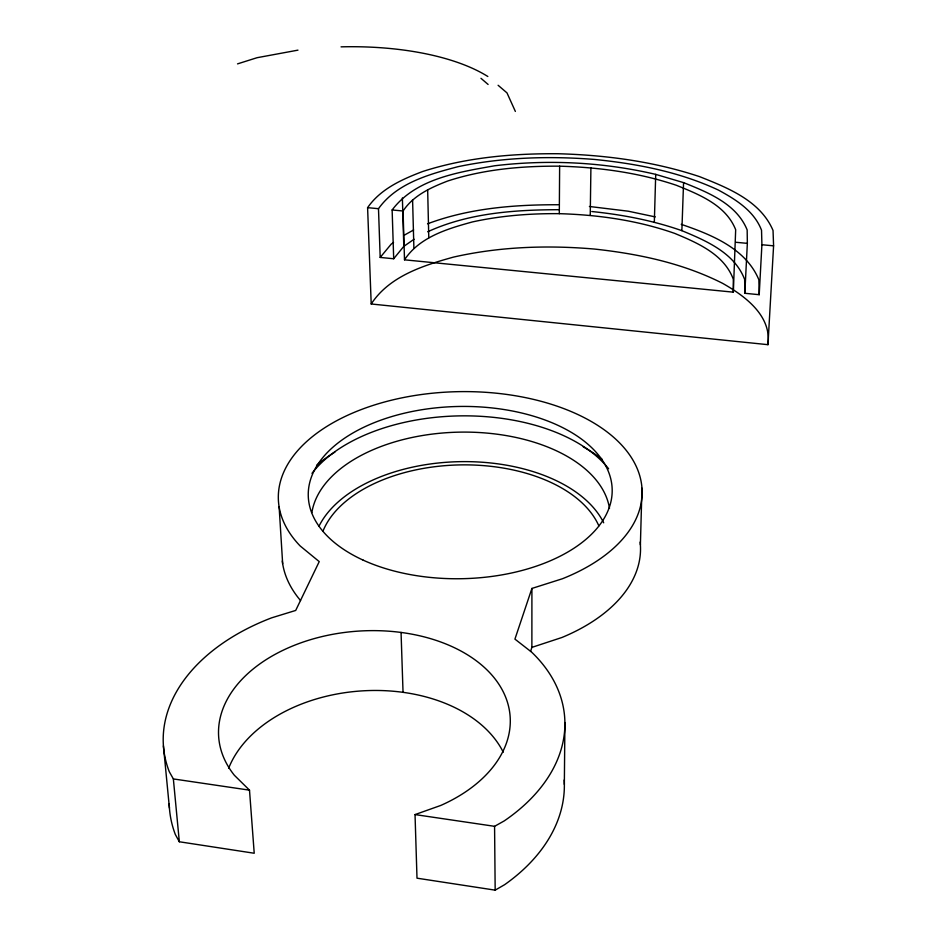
<?xml version="1.0" encoding="UTF-8"?>
<svg xmlns="http://www.w3.org/2000/svg" width="937" height="937" viewBox="0 0 937 937"><rect width="100%" height="100%" fill="white"/><g stroke="black" fill="none" stroke-linecap="round" stroke-linejoin="round"><path stroke-width="1.41" d="M530.553 651.473L531.876 647.385L531.911 588.436L562.411 578.75A181.907 103.164 -1.1 0 0 614.051 437.649A181.907 103.164 -1.1 0 0 368.44 406.963A181.907 103.164 -1.1 0 0 300.18 545.978L319.236 561.614L295.705 610.444L271.648 617.834A201.15 132.117 -4 0 0 169.316 771.772L173.357 778.928L179.33 841.766L254.22 853.244L249.5 790.16L234.332 775.239A146.067 95.797 -3.9 0 1 294.886 645.101A146.067 95.797 -3.9 0 1 490.719 673.773A146.067 95.797 -3.9 0 1 440.741 805.457L415.032 814.581L417 878.18L495.169 890.15L504.574 884.715A197.883 134.764 -4.2 0 0 564.191 780.017M733.331 292.157L733.308 279.238C724.078 254.337 697.585 242.929 674.792 233.43C637.734 220.371 598.474 214.819 559.307 213.671L559.635 166.177C521.862 165.919 483.691 169.246 447.628 181.04C430.821 187.552 413.346 195.435 403.074 211.001L404.503 259.818L733.331 292.157L735.674 229.729C725.964 205.121 699.189 194.509 676.42 185.303C638.823 172.631 599.188 167.29 559.635 166.177M564.343 784.398L564.917 722.544M590.24 215.393L590.907 167.852M640.393 544.807L641.962 488.224M654.331 222.151L655.713 174.376C603.077 162.078 548.332 159.337 494.677 165.767C458.404 172.244 415.805 178.534 392.135 209.97L393.692 258.753L380.188 257.429L378.489 208.693C396.773 183.102 429.041 174.329 457.935 166.704C502.724 157.287 548.813 155.847 594.351 159.431C636.832 163.682 679.454 171.846 718.351 190.047C735.791 199.499 754.098 210.837 761.535 230.233L761.91 244.733L759.204 294.698L744.821 293.281L744.657 279.472C734.585 252.931 706.275 240.786 681.867 230.666C652.773 220.453 622.391 214.667 591.762 211.516M681.867 230.666L683.565 182.621L655.713 174.376M744.821 293.281L747.351 243.362L747.164 229.952C736.564 203.739 707.962 192.425 683.565 182.621M767.965 344.675L773.587 245.834L773.037 230.467C760.34 200.635 727.627 187.787 699.529 176.625C653.967 161.48 605.993 155.05 558.112 153.738C512.422 153.422 466.275 157.439 422.587 171.53C401.95 179.377 380.574 188.899 367.597 207.663L371.204 303.986L767.965 344.675C771.819 315.628 744.95 295.998 722.65 283.361C682.804 263.168 638.577 253.833 594.456 249.055C547.407 245.014 499.69 246.618 453.543 257.089C423.102 265.534 389.429 276.181 371.204 303.986M531.911 588.436L514.928 639.116L531.572 652.082A201.15 132.117 -4 0 1 504.129 820.976L494.572 826.317L415.032 814.581M404.503 259.818C419.518 237.026 447.417 228.804 472.353 221.952C500.897 215.651 530.119 213.39 559.307 213.671M393.692 258.753L403.8 246.361L414.072 239.251M380.188 257.429L391.244 244.088L393.552 242.507M403.929 235.374L413.615 229.963M427.682 231.779C468.5 213.004 514.495 209.818 558.85 209.689M427.541 223.814C469.121 208.19 514.155 204.629 558.265 204.746M531.876 647.385L561.931 637.488A179.354 105.717 -1.2 0 0 640.147 542.066M237.529 63.88L257.066 57.707L297.966 50.141M589.408 206.48L628.258 211.2L655.279 216.904M367.597 207.663L378.489 208.693M392.135 209.97L403.074 211.001M735.732 242.273L747.351 243.362M761.91 244.733L773.587 245.834M173.357 778.928L249.5 790.16M681.222 224.33C711.195 234.555 745.899 248.399 758.865 279.765L759.204 294.698M498.109 85.279L506.987 92.892L515.362 111.421M480.974 78.31L488.107 84.459M179.33 841.766L175.324 834.48A197.883 134.764 -4.2 0 1 169.21 803.887M163.413 745.887L169.433 808.081M279.121 506.835L282.669 563.758M401.059 632.428L403.039 692.314M402.383 197.941L403.8 246.361M412.585 199.71L413.896 248.188M427.659 189.614L428.783 237.787M494.572 826.317L495.169 890.15M300.554 600.547A179.354 105.717 -1.2 0 1 282.283 560.994M228.605 768.375A143.701 97.729 -4.2 0 1 363.052 690.827A143.701 97.729 -4.2 0 1 503.251 752.2M318.908 526.383A148.315 87.352 -1.2 0 1 461.472 461.636A148.315 87.352 -1.2 0 1 603.686 522.799M323.019 531.033A142.119 83.686 -1.2 0 1 459.973 464.904A142.119 83.686 -1.2 0 1 598.848 525.868M311.998 473.337A162.382 93.032 -1.2 0 1 459.973 415.876A162.382 93.032 -1.2 0 1 608.593 468.758M311.88 512.551A149.451 86.216 -1.2 0 1 460.594 432.121A149.451 86.216 -1.2 0 1 609.495 508.393M316.554 465.396A174.481 100.716 -1.2 0 1 334.86 452.126M583.236 446.855A174.481 100.716 -1.2 0 1 602.186 459.376M341.056 46.85A177.831 74.292 -2.3 0 1 487.837 76.494M363.158 560.139A151.993 86.134 -1.1 0 0 610.046 505.055A151.993 86.134 -1.1 0 0 407.56 412.467A151.993 86.134 -1.1 0 0 363.158 560.139"/></g></svg>
